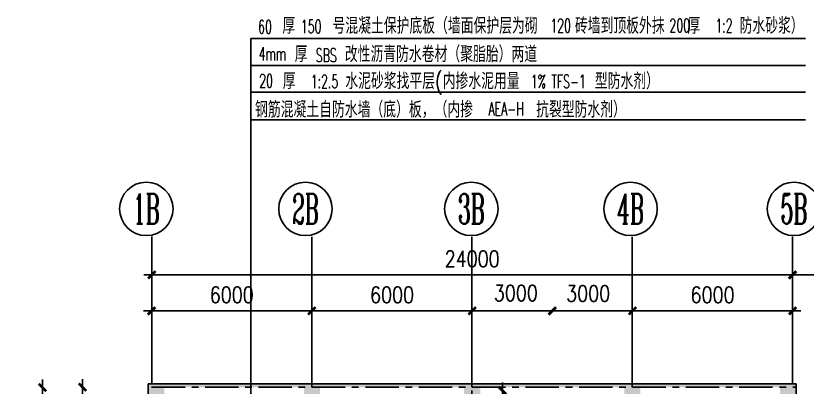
# Model space of a CAD drawing. Extents: x -542930 to 249594, y -301235 to 84515.
# Drawn here: x -106962 to -77334, y -120059 to -106153 of the extents above; entities that cross this region are included whole.
import ezdxf
from ezdxf.enums import TextEntityAlignment as Align

# ---------------------------------------------------------------- set-up
doc = ezdxf.new("R2010")
doc.units = 0
doc.header["$LTSCALE"] = 1000
doc.header["$MEASUREMENT"] = 0
doc.linetypes.add('CENTER', pattern=[2, 1.25, -0.25, 0.25, -0.25])
doc.layers.get('0').update_dxf_attribs({"linetype": 'CONTINUOUS'})
doc.layers.get('DEFPOINTS').update_dxf_attribs({"linetype": 'CONTINUOUS'})
for name, color, linetype in [('A-COLUMN', 5, 'CONTINUOUS'), ('A-GRID', 1, 'CENTER'), ('AXIS', 3, 'CONTINUOUS'), ('AXIS_TEXT', 7, 'CONTINUOUS'), ('PUB_DIM', 3, 'CONTINUOUS'), ('TEXT', 7, 'CONTINUOUS'), ('WALL', 255, 'CONTINUOUS')]:
    doc.layers.add(name, color=color, linetype=linetype)
doc.styles.add('_HZTXT', font='txt.shx', dxfattribs={"width": 0.8, "bigfont": 'hztxt.shx'})
doc.styles.add('_ROMANC', font='ROMANC.shx', dxfattribs={"width": 0.65625})
doc.styles.add('COMPLEX', font='COMPLEX')
doc.styles.add('DIM_FONT', font='SIMPLEX.shx', dxfattribs={"width": 0.8})
doc.dimstyles.new('AXIS200', dxfattribs={"dimscale": 2, "dimtxt": 300, "dimasz": 1, "dimexe": 250, "dimexo": 300, "dimgap": 150, "dimtad": 1, "dimdec": 0, "dimdsep": 46, "dimtxsty": 'DIM_FONT', "dimblk": '_DIMX', "dimblk1": '_DIMX', "dimblk2": '_DIMX', "dimsah": 1, "dimcen": 5, "dimse1": 1, "dimse2": 1, "dimclrt": 7, "dimadec": 0, "dimazin": 0, "dimtfac": 1, "dimtdec": 0, "dimtix": 1, "dimtmove": 2, "dimatfit": 3, "dimldrblk": '_DIMX', "dimfxl": 1, "dimarcsym": 0})

# ---------------------------------------------------------------- blocks, each defined once
blk = doc.blocks.new('_DIMX')
blk.add_line((-150, 0), (150, 0))
at = {"const_width": 50}
blk.add_lwpolyline([(-70, -70), (70, 70)], dxfattribs=at)
blk = doc.blocks.new('*D330')
at = {"layer": 'DEFPOINTS', "color": 0, "transparency": 16777216}
for p in [(-77876, -115854), (-77876, -116854), (-70073, -116854)]:
    blk.add_point(p, dxfattribs=at)
at = {"layer": 'PUB_DIM', "color": 0, "lineweight": -2, "transparency": 16777216}
blk.add_line((-70075, -115854), (-77874, -115854), dxfattribs=at)
at = {"layer": 'PUB_DIM', "color": 0, "lineweight": -2, "transparency": 16777216, "xscale": 2, "yscale": 2, "zscale": 2, "rotation": 180}
blk.add_blockref('_DIMX', (-77876, -115854), dxfattribs=at)
at = {"layer": 'PUB_DIM', "color": 0, "lineweight": -2, "transparency": 16777216, "xscale": 2, "yscale": 2, "zscale": 2}
blk.add_blockref('_DIMX', (-70073, -115854), dxfattribs=at)
at = {"layer": 'PUB_DIM', "color": 7, "transparency": 16777216, "insert": (-74296, -115247), "char_height": 600, "attachment_point": 5, "style": 'DIM_FONT'}
blk.add_mtext('7800', dxfattribs=at)
blk = doc.blocks.new('*D331')
at = {"layer": 'DEFPOINTS', "color": 0, "transparency": 16777216}
for p in [(-101871, -115854), (-101871, -116854), (-77881, -116854)]:
    blk.add_point(p, dxfattribs=at)
at = {"layer": 'PUB_DIM', "color": 0, "lineweight": -2, "transparency": 16777216}
blk.add_line((-77883, -115854), (-101869, -115854), dxfattribs=at)
at = {"layer": 'PUB_DIM', "color": 0, "lineweight": -2, "transparency": 16777216, "xscale": 2, "yscale": 2, "zscale": 2, "rotation": 180}
blk.add_blockref('_DIMX', (-101871, -115854), dxfattribs=at)
at = {"layer": 'PUB_DIM', "color": 0, "lineweight": -2, "transparency": 16777216, "xscale": 2, "yscale": 2, "zscale": 2}
blk.add_blockref('_DIMX', (-77881, -115854), dxfattribs=at)
at = {"layer": 'PUB_DIM', "color": 7, "transparency": 16777216, "insert": (-89876, -115254), "char_height": 600, "attachment_point": 5, "style": 'DIM_FONT'}
blk.add_mtext('24000', dxfattribs=at)
blk = doc.blocks.new('*D335')
at = {"layer": 'DEFPOINTS', "color": 0, "transparency": 16777216}
for p in [(-95876, -117201), (-101876, -118201), (-95876, -118201)]:
    blk.add_point(p, dxfattribs=at)
at = {"layer": 'PUB_DIM', "color": 0, "lineweight": -2, "transparency": 16777216}
blk.add_line((-101874, -117201), (-95878, -117201), dxfattribs=at)
at = {"layer": 'PUB_DIM', "color": 0, "lineweight": -2, "transparency": 16777216, "xscale": 2, "yscale": 2, "zscale": 2, "rotation": 180}
blk.add_blockref('_DIMX', (-101876, -117201), dxfattribs=at)
at = {"layer": 'PUB_DIM', "color": 0, "lineweight": -2, "transparency": 16777216, "xscale": 2, "yscale": 2, "zscale": 2}
blk.add_blockref('_DIMX', (-95876, -117201), dxfattribs=at)
at = {"layer": 'PUB_DIM', "color": 7, "transparency": 16777216, "insert": (-98876, -116601), "char_height": 600, "attachment_point": 5, "style": 'DIM_FONT'}
blk.add_mtext('6000', dxfattribs=at)
blk = doc.blocks.new('*D336')
at = {"layer": 'DEFPOINTS', "color": 0, "transparency": 16777216}
for p in [(-106962, -120071), (-105962, -120071), (-106962, -143434)]:
    blk.add_point(p, dxfattribs=at)
at = {"layer": 'PUB_DIM', "color": 0, "lineweight": -2, "transparency": 16777216}
blk.add_line((-105962, -143432), (-105962, -120073), dxfattribs=at)
at = {"layer": 'PUB_DIM', "color": 0, "lineweight": -2, "transparency": 16777216, "xscale": 2, "yscale": 2, "zscale": 2}
for p, rotation in [((-105962, -120071), 90), ((-105962, -143434), 270)]:
    blk.add_blockref('_DIMX', p, dxfattribs=dict(at, rotation=rotation))
at = {"layer": 'PUB_DIM', "color": 7, "transparency": 16777216, "insert": (-106562, -131752), "char_height": 600, "attachment_point": 5, "rotation": 90, "style": 'DIM_FONT'}
blk.add_mtext('23400', dxfattribs=at)
blk = doc.blocks.new('*D342')
at = {"layer": 'DEFPOINTS', "color": 0, "transparency": 16777216}
for p in [(-104046, -120059), (-104464, -126059), (-104046, -126059)]:
    blk.add_point(p, dxfattribs=at)
at = {"layer": 'PUB_DIM', "color": 0, "lineweight": -2, "transparency": 16777216}
blk.add_line((-104464, -120061), (-104464, -126057), dxfattribs=at)
at = {"layer": 'PUB_DIM', "color": 0, "lineweight": -2, "transparency": 16777216, "xscale": 2, "yscale": 2, "zscale": 2}
for p, rotation in [((-104464, -120059), 90), ((-104464, -126059), 270)]:
    blk.add_blockref('_DIMX', p, dxfattribs=dict(at, rotation=rotation))
at = {"layer": 'PUB_DIM', "color": 7, "transparency": 16777216, "insert": (-105064, -123059), "char_height": 600, "attachment_point": 5, "rotation": 90, "style": 'DIM_FONT'}
blk.add_mtext('6000', dxfattribs=at)
blk = doc.blocks.new('_FZH')
blk.add_solid([(-0.5, -0.5), (0.5, -0.5), (-0.5, 0.5), (0.5, 0.5)])
blk = doc.blocks.new('*D374')
at = {"layer": 'DEFPOINTS', "color": 0, "transparency": 16777216}
for p in [(-83876, -117201), (-86876, -118201), (-83876, -118201)]:
    blk.add_point(p, dxfattribs=at)
at = {"layer": 'PUB_DIM', "color": 0, "lineweight": -2, "transparency": 16777216}
blk.add_line((-86874, -117201), (-83878, -117201), dxfattribs=at)
at = {"layer": 'PUB_DIM', "color": 0, "lineweight": -2, "transparency": 16777216, "xscale": 2, "yscale": 2, "zscale": 2, "rotation": 180}
blk.add_blockref('_DIMX', (-86876, -117201), dxfattribs=at)
at = {"layer": 'PUB_DIM', "color": 0, "lineweight": -2, "transparency": 16777216, "xscale": 2, "yscale": 2, "zscale": 2}
blk.add_blockref('_DIMX', (-83876, -117201), dxfattribs=at)
at = {"layer": 'PUB_DIM', "color": 7, "transparency": 16777216, "insert": (-85534, -116554), "char_height": 600, "attachment_point": 5, "style": 'DIM_FONT'}
blk.add_mtext('3000', dxfattribs=at)
blk = doc.blocks.new('*D375')
at = {"layer": 'DEFPOINTS', "color": 0, "transparency": 16777216}
for p in [(-87745, -120184), (-88745, -121784), (-87745, -121784)]:
    blk.add_point(p, dxfattribs=at)
at = {"layer": 'PUB_DIM', "color": 0, "lineweight": -2, "transparency": 16777216}
blk.add_line((-88745, -120186), (-88745, -121782), dxfattribs=at)
at = {"layer": 'PUB_DIM', "color": 0, "lineweight": -2, "transparency": 16777216, "xscale": 2, "yscale": 2, "zscale": 2}
for p, rotation in [((-88745, -120184), 90), ((-88745, -121784), 270)]:
    blk.add_blockref('_DIMX', p, dxfattribs=dict(at, rotation=rotation))
at = {"layer": 'PUB_DIM', "color": 7, "transparency": 16777216, "insert": (-88159, -121154), "char_height": 600, "attachment_point": 5, "rotation": 90, "style": 'DIM_FONT'}
blk.add_mtext('1600', dxfattribs=at)
blk = doc.blocks.new('*D376')
at = {"layer": 'DEFPOINTS', "color": 0, "transparency": 16777216}
for p in [(-89876, -117201), (-95876, -118201), (-89876, -118201)]:
    blk.add_point(p, dxfattribs=at)
at = {"layer": 'PUB_DIM', "color": 0, "lineweight": -2, "transparency": 16777216}
blk.add_line((-95874, -117201), (-89878, -117201), dxfattribs=at)
at = {"layer": 'PUB_DIM', "color": 0, "lineweight": -2, "transparency": 16777216, "xscale": 2, "yscale": 2, "zscale": 2, "rotation": 180}
blk.add_blockref('_DIMX', (-95876, -117201), dxfattribs=at)
at = {"layer": 'PUB_DIM', "color": 0, "lineweight": -2, "transparency": 16777216, "xscale": 2, "yscale": 2, "zscale": 2}
blk.add_blockref('_DIMX', (-89876, -117201), dxfattribs=at)
at = {"layer": 'PUB_DIM', "color": 7, "transparency": 16777216, "insert": (-92876, -116601), "char_height": 600, "attachment_point": 5, "style": 'DIM_FONT'}
blk.add_mtext('6000', dxfattribs=at)
blk = doc.blocks.new('*D377')
at = {"layer": 'DEFPOINTS', "color": 0, "transparency": 16777216}
for p in [(-86881, -117201), (-89881, -118201), (-86881, -118201)]:
    blk.add_point(p, dxfattribs=at)
at = {"layer": 'PUB_DIM', "color": 0, "lineweight": -2, "transparency": 16777216}
blk.add_line((-89879, -117201), (-86883, -117201), dxfattribs=at)
at = {"layer": 'PUB_DIM', "color": 0, "lineweight": -2, "transparency": 16777216, "xscale": 2, "yscale": 2, "zscale": 2, "rotation": 180}
blk.add_blockref('_DIMX', (-89881, -117201), dxfattribs=at)
at = {"layer": 'PUB_DIM', "color": 0, "lineweight": -2, "transparency": 16777216, "xscale": 2, "yscale": 2, "zscale": 2}
blk.add_blockref('_DIMX', (-86881, -117201), dxfattribs=at)
at = {"layer": 'PUB_DIM', "color": 7, "transparency": 16777216, "insert": (-88241, -116534), "char_height": 600, "attachment_point": 5, "style": 'DIM_FONT'}
blk.add_mtext('3000', dxfattribs=at)
blk = doc.blocks.new('*D378')
at = {"layer": 'DEFPOINTS', "color": 0, "transparency": 16777216}
for p in [(-77876, -117201), (-83876, -118201), (-77876, -118201)]:
    blk.add_point(p, dxfattribs=at)
at = {"layer": 'PUB_DIM', "color": 0, "lineweight": -2, "transparency": 16777216}
blk.add_line((-83874, -117201), (-77878, -117201), dxfattribs=at)
at = {"layer": 'PUB_DIM', "color": 0, "lineweight": -2, "transparency": 16777216, "xscale": 2, "yscale": 2, "zscale": 2, "rotation": 180}
blk.add_blockref('_DIMX', (-83876, -117201), dxfattribs=at)
at = {"layer": 'PUB_DIM', "color": 0, "lineweight": -2, "transparency": 16777216, "xscale": 2, "yscale": 2, "zscale": 2}
blk.add_blockref('_DIMX', (-77876, -117201), dxfattribs=at)
at = {"layer": 'PUB_DIM', "color": 7, "transparency": 16777216, "insert": (-80876, -116601), "char_height": 600, "attachment_point": 5, "style": 'DIM_FONT'}
blk.add_mtext('6000', dxfattribs=at)
blk = doc.blocks.new('_AXISO')
blk.add_circle((0, 0), 0.5)
at = {"layer": 'AXIS_TEXT', "style": 'COMPLEX', "width": 1.041667}
blk.add_attdef('A', text='', height=0.56, dxfattribs=at).set_placement((-0.25, -0.28), (0.25, -0.28), align=Align.FIT)

msp = doc.modelspace()

# ---------------------------------------------------------------- hatches: boundary and pattern name
at = {"layer": 'PUB_DIM'}
h = msp.add_hatch(color=256, dxfattribs=at)
h.paths.add_polyline_path([(-102000.849, -119934.175), (-102000.849, -120064.391), (-101875.849, -120064.391), (-101875.849, -120058.951), (-95880.848, -120058.951), (-95880.848, -119934.175)])
h.paths.add_polyline_path([(-89891.397, -120058.951), (-89891.397, -119934.175), (-95880.848, -119934.175), (-95880.848, -120058.951)])
h.paths.add_polyline_path([(-89891.397, -119934.175), (-89891.397, -120058.951), (-86873.848, -120058.951), (-86873.848, -119934.175)])
for points in [[(-86873.848, -119934.175), (-86873.848, -120058.951), (-83886.396, -120058.951), (-83886.396, -119934.175)], [(-83886.396, -119934.175), (-83886.396, -120058.951), (-77750.849, -120058.951), (-77750.849, -119934.175)]]:
    msp.add_hatch(color=256, dxfattribs=at).paths.add_polyline_path(points)
h = msp.add_hatch(color=256, dxfattribs=at)
h.paths.add_polyline_path([(-77750.849, -120058.951), (-77875.849, -120058.951), (-77875.849, -135658.951), (-76986.552, -135658.951, -0.065223648), (-77057.195, -135408.951), (-77750.849, -135408.951)])
h.paths.add_polyline_path([(-76847.709, -136104.328), (-75287.709, -136104.328), (-75287.709, -134424.328), (-76847.709, -134424.328)], flags=9)

# ---------------------------------------------------------------- linework, layer by layer
at = {"layer": 'A-GRID'}
for p, q in [((-101875.849, -120058.951), (-77750.849, -120058.951)), ((-89893.674, -131932.951), (-89893.674, -120058.175))]:
    msp.add_line(p, q, dxfattribs=at)
at = {"layer": 'AXIS'}
for p, q in [((-101870.849, -114422.086), (-101870.849, -119934.175)), ((-77880.848, -114416.537), (-77880.848, -119928.626))]:
    msp.add_line(p, q, dxfattribs=at)
at = {"layer": 'PUB_DIM'}
for p, q in [((-98164.003, -107000.229), (-98164.003, -120984.479)), ((-98164.003, -107000.229), (-77392.978, -107000.229)), ((-98164.003, -108017.265), (-77392.978, -108017.265)), ((-98164.003, -109008.876), (-77392.978, -109008.876)), ((-98164.003, -110051.338), (-77392.978, -110051.338)), ((-95880.848, -114427.086), (-95880.848, -120058.951)), ((-89891.397, -114427.086), (-89891.397, -120058.951)), ((-83886.396, -114427.085), (-83886.396, -120058.951))]:
    msp.add_line(p, q, dxfattribs=at)
at = {"layer": 'WALL', "color": 54}
for p, q in [((-102000.849, -119934.175), (-77750.849, -119934.175)), ((-102000.849, -119934.175), (-102000.849, -143583.951)), ((-77750.849, -119934.175), (-77750.849, -135408.951))]:
    msp.add_line(p, q, dxfattribs=at)

# ---------------------------------------------------------------- block references
at = {"layer": 'A-COLUMN', "xscale": -600, "yscale": 600, "zscale": 599.9999999999989, "rotation": 180}
for p in [(-101700.849, -120234.175), (-95875.849, -120233.951), (-89875.849, -120233.951), (-83875.849, -120233.951), (-78050.849, -120233.951)]:
    msp.add_blockref('_FZH', p, dxfattribs=at)
at = {"layer": 'AXIS'}
ref = msp.add_blockref('_AXISO', (-102076.803, -113383.919), dxfattribs=dict(at, xscale=2000, yscale=2000, zscale=2000))
ref.add_attrib('A', '1B', dxfattribs={"layer": 'AXIS_TEXT', "height": 1120, "style": 'COMPLEX', "width": 0.585937}).set_placement((-102576.803, -113943.919), (-101576.803, -113943.919), align=Align.FIT)
ref = msp.add_blockref('_AXISO', (-96116.803, -113383.919), dxfattribs=dict(at, xscale=2000, yscale=2000, zscale=2000))
ref.add_attrib('A', '2B', dxfattribs={"layer": 'AXIS_TEXT', "height": 1120, "style": 'COMPLEX', "width": 0.506757}).set_placement((-96616.803, -113943.919), (-95616.803, -113943.919), align=Align.FIT)
ref = msp.add_blockref('_AXISO', (-89906.803, -113383.919), dxfattribs=dict(at, xscale=2000, yscale=2000, zscale=2000))
ref.add_attrib('A', '3B', dxfattribs={"layer": 'AXIS_TEXT', "height": 1120, "style": 'COMPLEX', "width": 0.520833}).set_placement((-90406.803, -113943.919), (-89406.803, -113943.919), align=Align.FIT)
ref = msp.add_blockref('_AXISO', (-83946.803, -113383.919), dxfattribs=dict(at, xscale=2000, yscale=2000, zscale=2000))
ref.add_attrib('A', '4B', dxfattribs={"layer": 'AXIS_TEXT', "height": 1120, "style": 'COMPLEX', "width": 0.493421}).set_placement((-84446.803, -113943.919), (-83446.803, -113943.919), align=Align.FIT)
ref = msp.add_blockref('_AXISO', (-77826.803, -113383.919), dxfattribs=dict(at, xscale=2000, yscale=2000, zscale=2000))
ref.add_attrib('A', '5B', dxfattribs={"layer": 'AXIS_TEXT', "height": 1120, "style": 'COMPLEX', "width": 0.506757}).set_placement((-78326.803, -113943.919), (-77326.803, -113943.919), align=Align.FIT)

# ---------------------------------------------------------------- texts
at = {"layer": 'TEXT', "color": 6, "style": '_ROMANC', "width": 0.6}
for s, p in [('60', (-97889.595, -106812.204)), ('150', (-96289.595, -106802.204)), ('120', (-86949.595, -106772.204)), ('200', (-82489.595, -106762.204)), ('1:2', (-80769.595, -106772.204)), ('4mm', (-97869.595, -107822.204)), ('SBS', (-95729.595, -107882.204)), ('20', (-97849.595, -108842.204)), ('1:2.5', (-95919.595, -108862.204)), ('1% TFS-1', (-87679.595, -108862.204)), ('AEA-H', (-89269.595, -109882.204))]:
    msp.add_text(s, height=500, dxfattribs=at).set_placement(p)
at = {"layer": 'TEXT', "style": '_HZTXT', "width": 0.8}
for s, p in [('   厚   号混凝土保护底板（墙面保护层为砌   砖墙到顶板外抹  厚   防水砂浆）', (-98375.812, -106827.301)), ('    厚   改性沥青防水卷材（聚脂胎）两道', (-98379.84, -107889.301)), ('   厚    水泥砂浆找平层(内掺水泥用量      型防水剂）', (-98362.061, -108899.302)), (' 钢筋混凝土自防水墙（底）板，（内掺     抗裂型防水剂）', (-98432.831, -109963.3))]:
    msp.add_text(s, height=600, dxfattribs=at).set_placement(p)

# ---------------------------------------------------------------- dimensions: what is measured, and where the dimension line sits
at = {"layer": 'PUB_DIM'}
for p1, p2, text, picture, middle in [((-77880.844, -116854.273), (-101870.844, -116854.273), '24000', '*D331', (-89875.844, -115254.273)), ((-106961.635, -143433.727), (-106961.635, -120070.867), '23400', '*D336', (-106561.635, -131752.297))]:
    dim = msp.add_aligned_dim(p1=p1, p2=p2, distance=-1000, text=text, dimstyle='AXIS200', dxfattribs=at)
    dim.commit()
    dim.dimension.update_dxf_attribs({"geometry": picture, "text_midpoint": middle})
dim = msp.add_linear_dim(base=(-77875.855, -115854.273), p1=(-70072.705, -116854.273), p2=(-77875.855, -116854.273), angle=180, text='7800', dimstyle='AXIS200', dxfattribs=at)
dim.commit()
dim.dimension.update_dxf_attribs({"geometry": '*D330', "text_midpoint": (-74296.244, -115247.24), "dimtype": 161})
for base, p1, p2, angle, picture, middle in [((-86880.849, -117200.532), (-89880.849, -118200.532), (-86880.849, -118200.532), 0, '*D377', (-88241.238, -116533.931)), ((-83875.848, -117200.532), (-86875.848, -118200.532), (-83875.848, -118200.532), 0, '*D374', (-85533.618, -116554.277)), ((-88745.479, -121784.407), (-87745.479, -120184.171), (-87745.479, -121784.407), 270, '*D375', (-88158.702, -121154.04))]:
    dim = msp.add_linear_dim(base=base, p1=p1, p2=p2, angle=angle, dimstyle='AXIS200', dxfattribs=at)
    dim.commit()
    dim.dimension.update_dxf_attribs({"geometry": picture, "text_midpoint": middle, "dimtype": 161})
for p1, p2, distance, picture, middle in [((-101875.849, -118200.532), (-95875.848, -118200.532), 1000, '*D335', (-98875.848, -116600.532)), ((-95875.848, -118200.532), (-89875.848, -118200.532), 1000, '*D376', (-92875.848, -116600.532)), ((-83875.848, -118200.531), (-77875.848, -118200.531), 1000, '*D378', (-80875.848, -116600.531)), ((-104045.685, -120059.391), (-104045.685, -126058.951), -417.859, '*D342', (-105063.545, -123059.171))]:
    dim = msp.add_aligned_dim(p1=p1, p2=p2, distance=distance, dimstyle='AXIS200', dxfattribs=at)
    dim.commit()
    dim.dimension.update_dxf_attribs({"geometry": picture, "text_midpoint": middle})

doc.saveas('drawing.dxf')
